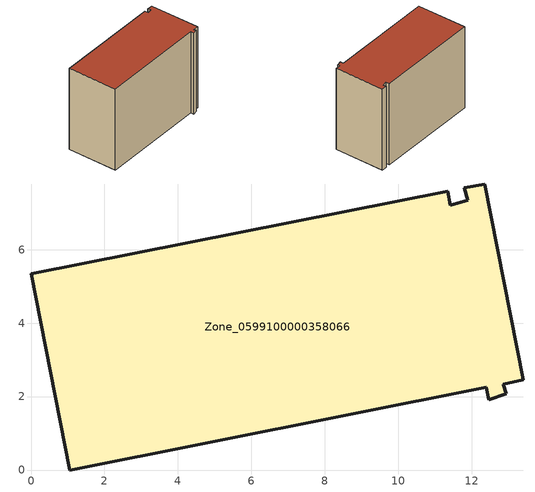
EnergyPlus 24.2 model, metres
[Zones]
Zone_0599100000358066
 floor ground (C_G): 12.4,2.25 1.06,0 0,5.34 11.35,7.59 11.42,7.21 11.9,7.35 11.8,7.68 12.35,7.79 13.41,2.45 12.86,2.34 12.94,2.07 12.47,1.92 z0
 wall outside (C_F): 1.06,0 12.4,2.25 12.47,1.92 12.94,2.07 12.86,2.34 13.41,2.45 12.35,7.79 11.8,7.68 11.9,7.35 11.42,7.21 11.35,7.59 0,5.34 1.06,0 z0:9.35
 roof outside (C_R): 11.35,7.59 0,5.34 1.06,0 12.4,2.25 12.47,1.92 12.94,2.07 12.86,2.34 13.41,2.45 12.35,7.79 11.8,7.68 11.9,7.35 11.42,7.21 z9.35
[BUILDING]
Pand.0599100000358066: North Axis=0; Terrain=City; Loads Convergence Tolerance Value=0.04; Temperature Convergence Tolerance Value=0.4; Solar Distribution=FullExterior; Maximum Number of Warmup Days=25; Minimum Number of Warmup Days=1
[Site:Location]
Rotterdam.The.Hague.AP_ZH_NLD Design_Conditions: Latitude=51.96; Longitude=4.45; Time Zone=1; Elevation=-4.5
[SITE:GROUNDTEMPERATURE:BUILDINGSURFACE]
18, 18, 18, 18, 18, 18, 18, 18, 18, 18, 18, 18
[MATERIAL] Thermal Absorptance=0.9; Solar Absorptance=0.7; Visible Absorptance=0.7
Name | Roughness | Thickness | Conductivity | Density | Specific Heat
G.TI.1992-2005 | MediumSmooth | 0.15 | 0.06 | 540 | 1210
F.TI.1992-2005 | Rough | 0.3 | 0.12 | 1920 | 840
R.TI.1992-2005 | MediumRough | 0.2 | 0.08 | 1500 | 1000
[CONSTRUCTION]
C_G: G.TI.1992-2005
C_F: F.TI.1992-2005
C_R: R.TI.1992-2005
[ZONE]
Zone_0599100000358066: Type=1; Multiplier=1; Ceiling Height=Autocalculate; Volume=Autocalculate; Floor Area=autocalculate; Part of Total Floor Area=Yes
[ZONEINFILTRATION:DESIGNFLOWRATE]
Infil_Zone_0599100000358066: Zone or ZoneList or Space or SpaceList=Zone_0599100000358066; Schedule=AlwaysOn; Design Flow Rate Calculation Method=Flow/Area; Flow Rate per Floor Area=0.0015; Constant Term Coefficient=1; Temperature Term Coefficient=0; Velocity Term Coefficient=0; Velocity Squared Term Coefficient=0
[HVACTEMPLATE:ZONE:IDEALLOADSAIRSYSTEM]
Zone_0599100000358066: Maximum Heating Supply Air Temperature=50; Minimum Cooling Supply Air Temperature=13; Maximum Heating Supply Air Humidity Ratio=0.0156; Minimum Cooling Supply Air Humidity Ratio=0.0077; Heating Limit=NoLimit; Cooling Limit=NoLimit; Dehumidification Control Type=ConstantSensibleHeatRatio; Cooling Sensible Heat Ratio=0.7; Dehumidification Setpoint=60; Humidification Control Type=None; Humidification Setpoint=30; Outdoor Air Method=None; Outdoor Air Flow Rate per Person=0.00944; Outdoor Air Flow Rate per Zone Floor Area=0; Outdoor Air Flow Rate per Zone=0; Demand Controlled Ventilation Type=None; Outdoor Air Economizer Type=NoEconomizer; Heat Recovery Type=None; Sensible Heat Recovery Effectiveness=0.7; Latent Heat Recovery Effectiveness=0.65
[ZONECONTROL:THERMOSTAT]
ThermostatControl_Zone_0599100000358066: Zone or ZoneList=Zone_0599100000358066; Control Type Schedule=DualSetpointControlType; Control 1=Thermostat_Zone_0599100000358066; Temperature Difference Between Cutout And Setpoint=0
[THERMOSTATSETPOINT:DUALSETPOINT]
Thermostat_Zone_0599100000358066: Heating Setpoint Temperature Schedule=HeatingSetpoint_Zone_0599100000358066; Cooling Setpoint Temperature Schedule=CoolingSetpoint_Zone_0599100000358066
[SCHEDULE:COMPACT]
HeatingSetpoint_Zone_0599100000358066: Through: 12/31, For: AllDays, Until: 24:00, 21
CoolingSetpoint_Zone_0599100000358066: Through: 12/31, For: AllDays, Until: 24:00, 24
DualSetpointControlType: Through: 12/31, For: AllDays, Until: 24:00, 4
AlwaysOn: Through: 12/31, For: AllDays, Until: 24:00, 1
